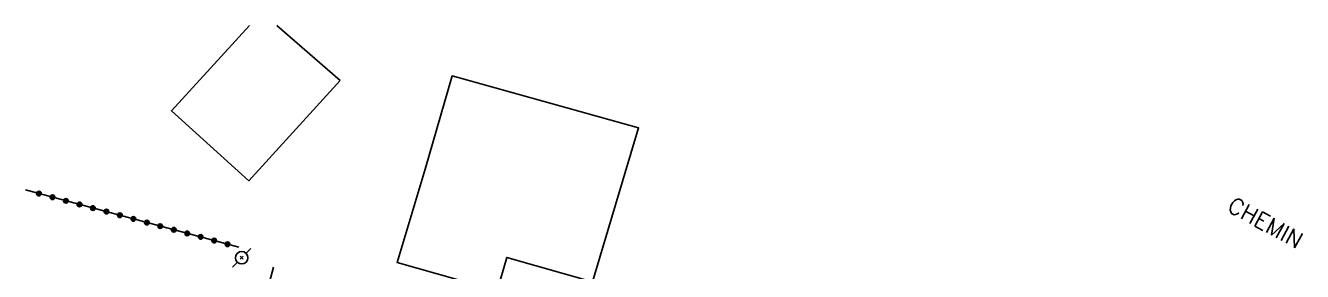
# Model space of a CAD drawing. Header units: millimetres. Extents: x 145999 to 147000, y 141000 to 142001.
# Drawn here: x 146448.2 to 146585.5, y 141333.7 to 141360.1 of the extents above; entities that cross this region are included whole.
import ezdxf

# ---------------------------------------------------------------- set-up
doc = ezdxf.new("R2010")
doc.units = ezdxf.units.MM
doc.layers.get('0').update_dxf_attribs({"linetype": 'CONTINUOUS'})
for name, color, linetype in [('W0008', 7, 'CONTINUOUS'), ('W0104', 1, 'CONTINUOUS'), ('W0323', 7, 'CONTINUOUS'), ('W0473', 7, 'CONTINUOUS'), ('W0989', 7, 'CONTINUOUS')]:
    doc.layers.add(name, color=color, linetype=linetype)
doc.styles.get("Standard").update_dxf_attribs({"font": 'romans.shx', "width": 0.85})

# ---------------------------------------------------------------- blocks, each defined once
blk = doc.blocks.new('T473')
for p, q in [((-0.166667, 0.166667), (0.166667, -0.166667)), ((-0.166667, -0.166667), (0.166667, 0.166667)), ((0.500001, 0.500001), (1.000002, 1.000002)), ((-1.000002, -1.000002), (-0.500001, -0.500001))]:
    blk.add_line(p, q)
blk.add_ellipse((0, 0), major_axis=(0.471405, 0.471405), ratio=1, start_param=5.4977871438, end_param=11.780972451)
blk = doc.blocks.new('t323o')
at = {"color": 0, "linetype": 'Continuous'}
for radius in [0.25, 0.15]:
    blk.add_circle((0, 0), radius, dxfattribs=at)

msp = doc.modelspace()

# ---------------------------------------------------------------- linework, layer by layer
at = {"layer": 'W0008'}
msp.add_lwpolyline([(146474.88, 141334.1), (146473.33, 141328.34)], dxfattribs=at)
at = {"layer": 'W0104'}
for points in [[(146482.02, 141354.15), (146472.22, 141343.39), (146463.89, 141350.92), (146472.27, 141360.06)], [(146475.23, 141360.05), (146482.02, 141354.15)]]:
    msp.add_lwpolyline(points, dxfattribs=at)
msp.add_lwpolyline([(146494.07, 141354.67), (146491.16, 141344.64), (146491.17, 141344.64), (146488.16, 141334.62), (146498.9, 141331.58), (146499.95, 141335.16), (146499.95, 141335.16), (146509.17, 141332.56), (146514.13, 141349.07)], close=True, dxfattribs=at)
at = {"layer": 'W0323'}
msp.add_lwpolyline([(146448.2, 141342.41), (146471.14, 141336.25)], dxfattribs=at)

# ---------------------------------------------------------------- block references
at = {"layer": 'W0323', "rotation": 344.9851825294056}
for p in [(146449.64, 141342.02), (146451.09, 141341.63), (146452.54, 141341.24), (146453.99, 141340.85), (146455.44, 141340.46), (146456.89, 141340.08), (146458.34, 141339.69), (146459.79, 141339.3), (146461.24, 141338.91), (146462.68, 141338.52), (146464.13, 141338.13), (146465.58, 141337.74), (146467.03, 141337.36), (146468.48, 141336.97), (146469.93, 141336.58)]:
    msp.add_blockref('t323o', p, dxfattribs=at)
at = {"layer": 'W0473'}
msp.add_blockref('T473', (146471.44, 141335.13), dxfattribs=at)

# ---------------------------------------------------------------- texts
at = {"layer": 'W0989'}
msp.add_text('CHEMIN', height=1.75, rotation=331.4437, dxfattribs=at).set_placement((146577.3, 141340.22))

doc.saveas('drawing.dxf')
